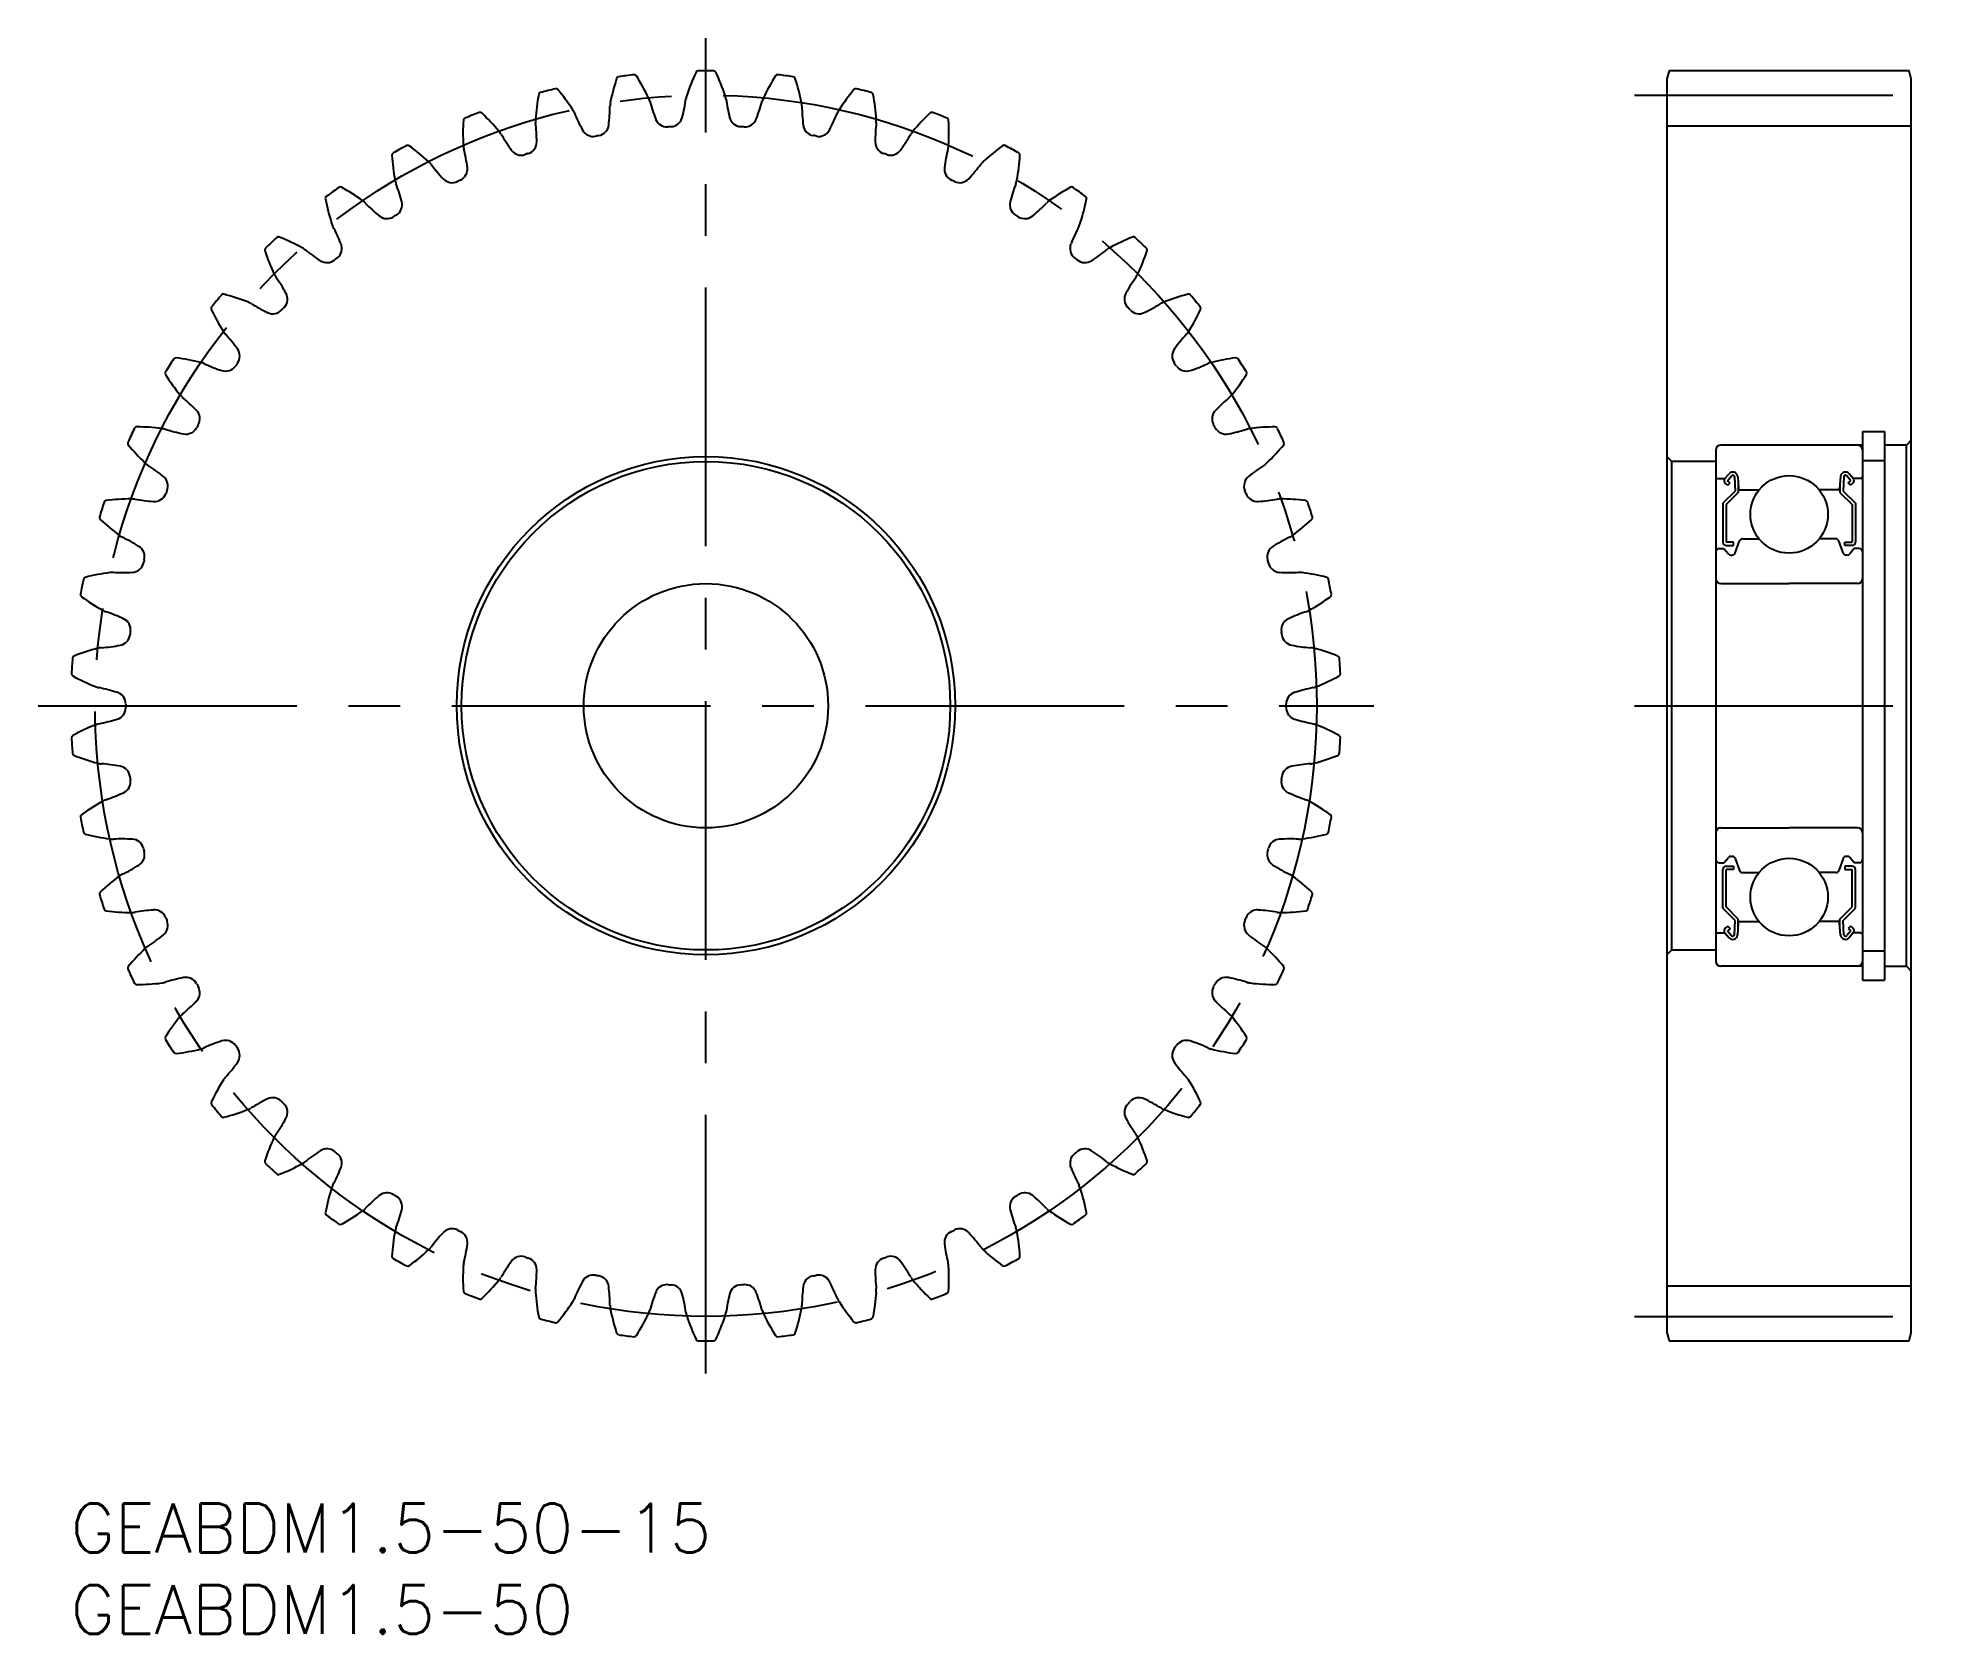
# Model space of a CAD drawing. Extents: x -2 to 115, y -8 to 90.
import ezdxf

# ---------------------------------------------------------------- set-up
doc = ezdxf.new("R2010")
doc.units = 0
doc.header["$LTSCALE"] = 0.5
doc.linetypes.add('CENTER', pattern=[50.8, 31.75, -6.35, 6.35, -6.35])
for name, color, linetype in [('MSM_CENTER', 1, 'CENTER'), ('MSM_CONTINUOUS', 7, 'CONTINUOUS'), ('MSM_PART_NUMBER', 7, 'CONTINUOUS')]:
    doc.layers.add(name, color=color, linetype=linetype)
doc.styles.get("Standard").update_dxf_attribs({"font": 'txt.shx', "height": 1, "bigfont": 'bigfont.shx'})

# ---------------------------------------------------------------- blocks, each defined once
blk = doc.blocks.new('*U3')
at = {"layer": 'MSM_PART_NUMBER'}
blk.add_text('GEABDM1.5-50', height=3, dxfattribs=at).set_placement((0, -8))
blk = doc.blocks.new('*U4')
at = {"layer": 'MSM_PART_NUMBER'}
blk.add_text('GEABDM1.5-50-15', height=3, dxfattribs=at).set_placement((0, -3))

msp = doc.modelspace()

# ---------------------------------------------------------------- linework, layer by layer
at = {"layer": 'MSM_CENTER'}
for p, q in [((39, 8), (39, 90)), ((96, 86.5), (115, 86.5)), ((-2, 49), (80, 49)), ((96, 49), (115, 49)), ((96, 11.5), (115, 11.5))]:
    msp.add_line(p, q, dxfattribs=at)
msp.add_circle((39, 49), 37.5, dxfattribs=at)
at = {"layer": 'MSM_CONTINUOUS'}
for p, q in [((98.13, 88), (98, 87.5)), ((112.87, 88), (98.13, 88)), ((113, 87.5), (112.87, 88)), ((98, 87.5), (98, 10.5)), ((113, 10.5), (113, 87.5)), ((98, 84.62), (113, 84.62)), ((110, 65.85), (110, 32.15)), ((110, 65.85), (111.35, 65.85)), ((111.35, 65.85), (111.35, 32.15)), ((101, 64.7), (101, 33.3)), ((105.5, 65), (101.3, 65)), ((110, 65), (105.5, 65)), ((112.7, 65), (111.35, 65)), ((113, 65.3), (112.7, 65)), ((112.7, 33), (112.7, 65)), ((98.3, 64), (98, 64.3)), ((101, 64), (98.3, 64)), ((98.3, 34), (98.3, 64)), ((101.56, 62.95), (101.81, 63.25)), ((109.44, 62.95), (109.19, 63.25)), ((110, 64.05), (111.35, 64.05)), ((101.1, 62.95), (101.56, 62.95)), ((102.18, 62.18), (101.43, 61.43)), ((101.74, 62.54), (101.58, 62.67)), ((102.38, 62.1), (101.63, 61.35)), ((101.71, 62.82), (101.96, 63.12)), ((101.87, 62.69), (101.71, 62.82)), ((101.74, 62.54), (101.87, 62.69)), ((102.14, 63.06), (102.18, 62.18)), ((102.34, 63.08), (102.4, 62.34)), ((102.38, 62.57), (102.38, 62.1)), ((102.5, 62.25), (103.65, 62.25)), ((108.5, 62.25), (107.35, 62.25)), ((108.66, 63.08), (108.6, 62.34)), ((108.62, 62.57), (108.62, 62.1)), ((108.62, 62.1), (109.37, 61.35)), ((108.86, 63.06), (108.82, 62.18)), ((108.82, 62.18), (109.57, 61.43)), ((109.29, 62.82), (109.04, 63.12)), ((109.13, 62.69), (109.29, 62.82)), ((109.26, 62.54), (109.13, 62.69)), ((109.26, 62.54), (109.42, 62.67)), ((109.9, 62.95), (109.44, 62.95)), ((101.43, 61.43), (101.43, 59.05)), ((101.63, 61.35), (101.63, 59.05)), ((109.37, 61.35), (109.37, 59.05)), ((109.57, 61.43), (109.57, 59.05)), ((101.2, 58.65), (101.5, 58.65)), ((101.5, 58.65), (101.78, 58.32)), ((102.08, 59.05), (101.63, 59.05)), ((101.63, 58.85), (102.08, 58.85)), ((102.08, 58.85), (102.08, 59.05)), ((102.18, 58.38), (102.45, 59.12)), ((102.64, 59.25), (103.65, 59.25)), ((108.36, 59.25), (107.35, 59.25)), ((108.82, 58.38), (108.55, 59.12)), ((108.92, 59.05), (109.37, 59.05)), ((108.92, 58.85), (108.92, 59.05)), ((109.37, 58.85), (108.92, 58.85)), ((109.5, 58.65), (109.22, 58.32)), ((109.8, 58.65), (109.5, 58.65)), ((101.93, 58.25), (101.99, 58.25)), ((109.07, 58.25), (109.01, 58.25)), ((101.3, 56.5), (105.5, 56.5)), ((109.7, 56.5), (105.5, 56.5)), ((101.3, 41.5), (105.5, 41.5)), ((102.57, 41.5), (102.57, 41.5)), ((103.55, 41.5), (103.55, 41.5)), ((109.7, 41.5), (105.5, 41.5)), ((101.2, 39.35), (101.5, 39.35)), ((101.43, 36.57), (101.43, 38.95)), ((101.5, 39.35), (101.78, 39.68)), ((101.63, 39.15), (102.08, 39.15)), ((101.63, 36.65), (101.63, 38.95)), ((102.08, 38.95), (101.63, 38.95)), ((101.93, 39.75), (101.99, 39.75)), ((102.08, 39.15), (102.08, 38.95)), ((102.18, 39.62), (102.45, 38.88)), ((102.64, 38.75), (103.65, 38.75)), ((108.36, 38.75), (107.35, 38.75)), ((108.82, 39.62), (108.55, 38.88)), ((108.92, 39.15), (108.92, 38.95)), ((109.37, 39.15), (108.92, 39.15)), ((108.92, 38.95), (109.37, 38.95)), ((109.07, 39.75), (109.01, 39.75)), ((109.5, 39.35), (109.22, 39.68)), ((109.37, 36.65), (109.37, 38.95)), ((109.8, 39.35), (109.5, 39.35)), ((109.57, 36.57), (109.57, 38.95)), ((102.18, 35.82), (101.43, 36.57)), ((102.38, 35.9), (101.63, 36.65)), ((108.62, 35.9), (109.37, 36.65)), ((108.82, 35.82), (109.57, 36.57)), ((101.74, 35.46), (101.58, 35.33)), ((101.87, 35.31), (101.71, 35.18)), ((101.71, 35.18), (101.96, 34.88)), ((101.74, 35.46), (101.87, 35.31)), ((102.14, 34.94), (102.18, 35.82)), ((102.34, 34.92), (102.4, 35.66)), ((102.38, 35.43), (102.38, 35.9)), ((102.5, 35.75), (103.65, 35.75)), ((108.5, 35.75), (107.35, 35.75)), ((108.66, 34.92), (108.6, 35.66)), ((108.62, 35.43), (108.62, 35.9)), ((108.86, 34.94), (108.82, 35.82)), ((109.29, 35.18), (109.04, 34.88)), ((109.26, 35.46), (109.13, 35.31)), ((109.13, 35.31), (109.29, 35.18)), ((109.26, 35.46), (109.42, 35.33)), ((98, 33.7), (98.3, 34)), ((98.3, 34), (101, 34)), ((101.1, 35.05), (101.56, 35.05)), ((101.56, 35.05), (101.81, 34.75)), ((109.44, 35.05), (109.19, 34.75)), ((109.9, 35.05), (109.44, 35.05)), ((110, 33.95), (111.35, 33.95)), ((110, 33), (101.3, 33)), ((110, 33), (105.5, 33)), ((111.35, 33), (112.7, 33)), ((112.7, 33), (113, 32.7)), ((110, 32.15), (111.35, 32.15)), ((98, 13.38), (113, 13.38)), ((98, 10.5), (98.13, 10)), ((98.13, 10), (112.87, 10)), ((112.87, 10), (113, 10.5))]:
    msp.add_line(p, q, dxfattribs=at)
for centre, radius in [((39, 49), 15.3), ((39, 49), 15), ((105.5, 60.75), 2.38), ((39, 49), 7.5), ((105.5, 37.25), 2.38)]:
    msp.add_circle(centre, radius, dxfattribs=at)
for centre, radius, start, end in [((34.6, 87.6), 0.15, 32.4587, 96.5032), ((49.7, 82.58), 12.5, 154.7413, 161.8), ((38.53, 87.85), 0.15, 90.6968, 154.7413), ((39, 49), 39, 89.3032, 90.6968), ((39.47, 87.85), 0.15, 25.2587, 89.3032), ((28.3, 82.58), 12.5, 18.2, 25.2587), ((43.4, 87.6), 0.15, 83.4968, 147.5413), ((28.88, 86.51), 0.15, 105.0969, 169.1413), ((39, 49), 39, 103.7032, 105.0968), ((29.8, 86.74), 0.15, 39.6587, 103.7032), ((20.29, 78.86), 12.5, 32.6, 39.6587), ((45.4, 83.65), 12.5, 161.9413, 169), ((33.66, 87.48), 0.15, 97.8969, 161.9413), ((39, 49), 39, 96.5032, 97.8968), ((24.18, 80.97), 12.5, 25.4, 32.4587), ((53.82, 80.97), 12.5, 147.5413, 154.6), ((39, 49), 39, 82.1032, 83.4968), ((44.34, 87.48), 0.15, 18.0587, 82.1032), ((32.6, 83.65), 12.5, 11, 18.0587), ((57.71, 78.86), 12.5, 140.3413, 147.4), ((48.2, 86.74), 0.15, 76.2968, 140.3413), ((39, 49), 39, 74.9032, 76.2968), ((49.12, 86.51), 0.15, 10.8587, 74.9032), ((39, 49), 39, 110.9032, 112.2968), ((25.14, 85.29), 0.15, 46.8587, 110.9032), ((41.01, 84.18), 12.5, 169.1413, 176.2), ((29.78, 84.93), 1.24, 22.4726, 32.6), ((22, 85.99), 11.11, 353.1296, 359.1275), ((34.35, 85.8), 1.24, 169, 179.1274), ((34.35, 85.8), 1.24, 15.2726, 25.4), ((46.27, 89.06), 11.11, 195.2725, 201.2704), ((26.77, 87.83), 11.11, 345.9296, 351.9275), ((39, 86.09), 1.24, 161.8, 171.9274), ((39, 86.09), 1.24, 8.0726, 18.2), ((51.23, 87.83), 11.11, 188.0725, 194.0704), ((31.73, 89.06), 11.11, 338.7296, 344.7275), ((43.65, 85.8), 1.24, 154.6, 164.7274), ((43.65, 85.8), 1.24, 0.8726, 11), ((56, 85.99), 11.11, 180.8725, 186.8704), ((48.22, 84.93), 1.24, 147.4, 157.5274), ((36.99, 84.18), 12.5, 3.8, 10.8587), ((52.86, 85.29), 0.15, 69.0968, 133.1413), ((39, 49), 39, 67.7032, 69.0968), ((36.58, 84.16), 12.5, 176.3413, 183.4), ((24.26, 84.95), 0.15, 112.2969, 176.3413), ((16.69, 76.28), 12.5, 39.8, 46.8587), ((25.34, 83.49), 1.24, 29.6726, 39.8), ((29.78, 84.93), 1.24, 176.2, 186.3274), ((17.5, 83.57), 11.11, 0.3296, 6.3275), ((41.19, 89.65), 11.11, 202.4725, 208.4704), ((32.08, 84.71), 0.75, 208.4704, 280.9666), ((32.29, 84.75), 0.75, 280.6334, 353.1296), ((36.61, 85.3), 0.75, 201.2704, 273.7666), ((39, 49), 35.62, 93.4334, 93.7666), ((36.82, 85.31), 0.75, 273.4334, 345.9296), ((41.18, 85.31), 0.75, 194.0704, 266.5666), ((39, 49), 35.62, 86.2334, 86.5666), ((41.39, 85.3), 0.75, 266.2334, 338.7296), ((45.71, 84.75), 0.75, 186.8704, 259.3666), ((45.92, 84.71), 0.75, 259.0334, 331.5296), ((36.81, 89.65), 11.11, 331.5296, 337.5275), ((60.5, 83.57), 11.11, 173.6725, 179.6704), ((48.22, 84.93), 1.24, 353.6726, 3.8), ((52.66, 83.49), 1.24, 140.2, 150.3274), ((61.31, 76.28), 12.5, 133.1413, 140.2), ((53.74, 84.95), 0.15, 3.6587, 67.7029), ((41.42, 84.16), 12.5, 356.6, 3.6587), ((39, 49), 39, 118.1032, 119.4968), ((20.7, 83.27), 0.15, 54.0587, 118.1032), ((13.45, 73.27), 12.5, 47, 54.0587), ((25.34, 83.49), 1.24, 183.4, 193.5274), ((13.34, 80.6), 11.11, 7.5296, 13.5275), ((36.08, 89.6), 11.11, 209.6725, 215.6704), ((27.66, 83.56), 0.75, 215.6704, 288.1666), ((27.86, 83.63), 0.75, 287.8334, 0.3296), ((39, 49), 35.62, 100.6334, 100.9666), ((39, 49), 35.63, 79.0334, 79.3666), ((50.14, 83.63), 0.75, 179.6704, 252.1666), ((50.34, 83.56), 0.75, 251.8334, 324.3296), ((41.92, 89.6), 11.11, 324.3296, 330.3275), ((64.66, 80.6), 11.11, 166.4725, 172.4704), ((52.66, 83.49), 1.24, 346.4726, 356.6), ((64.55, 73.27), 12.5, 125.9413, 133), ((57.3, 83.27), 0.15, 61.8968, 125.9413), ((39, 49), 39, 60.5032, 61.8968), ((19.87, 82.81), 0.15, 119.4968, 183.5412), ((32.2, 83.58), 12.5, 183.5413, 190.6), ((21.13, 81.51), 1.24, 36.8726, 47), ((31.01, 88.92), 11.11, 216.8725, 222.8704), ((23.61, 81.96), 0.75, 295.0334, 7.5296), ((39, 49), 35.63, 107.8334, 108.1666), ((39, 49), 35.63, 71.8334, 72.1666), ((54.39, 81.96), 0.75, 172.4704, 244.9666), ((46.99, 88.92), 11.11, 317.1296, 323.1275), ((56.87, 81.51), 1.24, 133, 143.1274), ((45.8, 83.58), 12.5, 349.4, 356.4587), ((58.13, 82.81), 0.15, 356.4587, 60.5029), ((39, 49), 39, 125.3032, 126.6968), ((16.55, 80.71), 0.15, 61.2587, 125.3032), ((10.61, 69.88), 12.5, 54.2, 61.2587), ((21.13, 81.51), 1.24, 190.6, 200.7274), ((9.58, 77.13), 11.11, 14.7296, 20.7275), ((23.42, 81.87), 0.75, 222.8704, 295.3666), ((39, 49), 35.63, 115.0334, 115.3666), ((39, 49), 35.63, 64.6334, 64.9666), ((54.58, 81.87), 0.75, 244.6334, 317.1296), ((68.42, 77.13), 11.11, 159.2725, 165.2704), ((56.87, 81.51), 1.24, 339.2726, 349.4), ((67.39, 69.88), 12.5, 118.7413, 125.8), ((61.45, 80.71), 0.15, 54.6968, 118.7412), ((39, 49), 39, 53.3032, 54.6968), ((15.78, 80.15), 0.15, 126.6968, 190.7412), ((27.92, 82.45), 12.5, 190.7413, 197.8), ((17.2, 79.01), 1.24, 44.0726, 54.2), ((26.07, 87.6), 11.11, 224.0725, 230.0704), ((19.6, 79.77), 0.75, 302.2334, 14.7296), ((58.4, 79.77), 0.75, 165.2704, 237.7666), ((51.93, 87.6), 11.11, 309.9296, 315.9275), ((60.8, 79.01), 1.24, 125.8, 135.9274), ((50.08, 82.45), 12.5, 342.2, 349.2587), ((62.22, 80.15), 0.15, 349.2587, 53.3029), ((17.2, 79.01), 1.24, 197.8, 207.9274), ((6.28, 73.23), 11.11, 21.9296, 27.9275), ((19.42, 79.66), 0.75, 230.0704, 302.5666), ((39, 49), 35.63, 122.2334, 122.5666), ((39, 49), 35.63, 57.4334, 57.7666), ((58.58, 79.66), 0.75, 237.4334, 309.9296), ((71.72, 73.23), 11.11, 152.0725, 158.0704), ((60.8, 79.01), 1.24, 332.0726, 342.2), ((39, 49), 39, 132.5032, 133.8968), ((12.75, 77.64), 0.15, 68.4587, 132.5032), ((8.22, 66.15), 12.5, 61.4, 68.4587), ((15.9, 77.09), 0.75, 309.4334, 21.9296), ((62.1, 77.09), 0.75, 158.0704, 230.5666), ((69.78, 66.15), 12.5, 111.5413, 118.6), ((65.25, 77.64), 0.15, 47.4968, 111.5413), ((39, 49), 39, 46.1032, 47.4968), ((12.06, 76.99), 0.15, 133.8968, 197.9413), ((23.81, 80.8), 12.5, 197.9413, 205), ((13.61, 76.04), 1.24, 51.2726, 61.4), ((21.33, 85.68), 11.11, 231.2725, 237.2704), ((15.73, 76.96), 0.75, 237.2704, 309.7666), ((39, 49), 35.63, 129.4334, 129.7666), ((39, 49), 35.62, 50.2334, 50.5666), ((62.27, 76.96), 0.75, 230.2334, 302.7296), ((56.67, 85.68), 11.11, 302.7296, 308.7275), ((64.39, 76.04), 1.24, 118.6, 128.7274), ((54.19, 80.8), 12.5, 335, 342.0587), ((65.94, 76.99), 0.15, 342.0587, 46.1029), ((13.61, 76.04), 1.24, 205, 215.1274), ((3.51, 68.93), 11.11, 29.1296, 35.1275), ((74.49, 68.93), 11.11, 144.8725, 150.8704), ((64.39, 76.04), 1.24, 324.8726, 335), ((39, 49), 39, 139.7032, 141.0968), ((9.37, 74.13), 0.15, 75.6587, 139.7032), ((6.31, 62.16), 12.5, 68.6, 75.6587), ((10.42, 72.64), 1.24, 58.4726, 68.6), ((12.56, 73.98), 0.75, 316.6334, 29.1296), ((65.44, 73.98), 0.75, 150.8704, 223.3666), ((67.58, 72.64), 1.24, 111.4, 121.5274), ((71.69, 62.16), 12.5, 104.3413, 111.4), ((68.63, 74.13), 0.15, 40.2968, 104.3413), ((39, 49), 39, 38.9032, 40.2968), ((8.77, 73.4), 0.15, 141.0968, 205.1413), ((19.95, 78.64), 12.5, 205.1413, 212.2), ((16.88, 83.17), 11.11, 238.4725, 244.4704), ((12.41, 73.82), 0.75, 244.4704, 316.9666), ((39, 49), 35.63, 136.6334, 136.9666), ((39, 49), 35.63, 43.0334, 43.3666), ((65.59, 73.82), 0.75, 223.0334, 295.5296), ((61.12, 83.17), 11.11, 295.5296, 301.5275), ((58.05, 78.64), 12.5, 327.8, 334.8587), ((69.23, 73.4), 0.15, 334.8587, 38.9029), ((10.42, 72.64), 1.24, 212.2, 222.3274), ((1.29, 64.33), 11.11, 36.3296, 42.3275), ((76.71, 64.33), 11.11, 137.6725, 143.6704), ((67.58, 72.64), 1.24, 317.6726, 327.8), ((39, 49), 39, 146.9032, 148.2968), ((6.45, 70.21), 0.15, 82.8587, 146.9032), ((4.92, 57.96), 12.5, 75.8, 82.8587), ((9.63, 70.47), 0.75, 323.8334, 36.3296), ((68.37, 70.47), 0.75, 143.6704, 216.1666), ((73.08, 57.96), 12.5, 97.1413, 104.2), ((71.55, 70.21), 0.15, 33.0968, 97.1413), ((39, 49), 39, 31.7032, 33.0968), ((5.95, 69.42), 0.15, 148.2968, 212.3413), ((16.38, 76.02), 12.5, 212.3413, 219.4), ((7.68, 68.88), 1.24, 65.6726, 75.8), ((12.77, 80.13), 11.11, 245.6725, 251.6704), ((9.51, 70.3), 0.75, 251.6704, 324.1666), ((39, 49), 35.63, 143.8334, 144.1666), ((39, 49), 35.63, 35.8334, 36.1666), ((68.49, 70.3), 0.75, 215.8334, 288.3296), ((65.23, 80.13), 11.11, 288.3296, 294.3275), ((70.32, 68.88), 1.24, 104.2, 114.3274), ((61.62, 76.02), 12.5, 320.6, 327.6587), ((72.05, 69.42), 0.15, 327.6587, 31.7032), ((7.68, 68.88), 1.24, 219.4, 229.5274), ((-0.34, 59.48), 11.11, 43.5296, 49.5275), ((78.34, 59.48), 11.11, 130.4725, 136.4704), ((70.32, 68.88), 1.24, 310.4726, 320.6), ((7.18, 66.62), 0.75, 331.0334, 43.5296), ((70.82, 66.62), 0.75, 136.4704, 208.9666), ((39, 49), 39, 154.1032, 155.4968), ((4.05, 65.97), 0.15, 90.0587, 154.1032), ((4.06, 53.62), 12.5, 83, 90.0587), ((5.44, 64.79), 1.24, 72.8726, 83), ((9.07, 76.6), 11.11, 252.8725, 258.8704), ((7.07, 66.43), 0.75, 258.8704, 331.3666), ((39, 49), 35.62, 151.0334, 151.3666), ((39, 49), 35.62, 28.6334, 28.9666), ((70.93, 66.43), 0.75, 208.6334, 281.1296), ((68.93, 76.6), 11.11, 281.1296, 287.1275), ((72.56, 64.79), 1.24, 97, 107.1274), ((73.94, 53.62), 12.5, 89.9413, 97), ((73.95, 65.97), 0.15, 25.8968, 89.9413), ((39, 49), 39, 24.5032, 25.8968), ((3.65, 65.11), 0.15, 155.4968, 219.5412), ((13.17, 72.98), 12.5, 219.5413, 226.6), ((64.83, 72.98), 12.5, 313.4, 320.4587), ((74.35, 65.11), 0.15, 320.4587, 24.5032), ((101.3, 64.7), 0.3, 90, 180), ((109.7, 64.7), 0.3, 0, 90), ((5.44, 64.79), 1.24, 226.6, 236.7274), ((-1.34, 54.47), 11.11, 50.7296, 56.7275), ((79.34, 54.47), 11.11, 123.2725, 129.2704), ((72.56, 64.79), 1.24, 303.2726, 313.4), ((102.04, 63.05), 0.3, 4.9968, 140.0002), ((108.96, 63.05), 0.3, 39.9998, 175.0032), ((5.14, 62.29), 0.75, 266.0704, 338.5666), ((5.22, 62.49), 0.75, 338.2334, 50.7296), ((39, 49), 35.63, 158.2334, 158.5666), ((72.78, 62.49), 0.75, 129.2704, 201.7666), ((39, 49), 35.63, 21.4334, 21.7666), ((72.86, 62.29), 0.75, 201.4334, 273.9296), ((101.1, 63.05), 0.1, 180, 270), ((101.71, 62.82), 0.2, 140.0002, 230.0848), ((102.04, 63.06), 0.1, 2.8198, 140.0033), ((102.5, 62.35), 0.1, 184.9968, 269.9995), ((108.5, 62.35), 0.1, 270.0005, 355.0032), ((108.96, 63.06), 0.1, 39.9967, 177.1802), ((109.29, 62.82), 0.2, 309.9152, 39.9998), ((109.9, 63.05), 0.1, 270, 0), ((39, 49), 39, 161.3032, 162.6968), ((2.2, 61.45), 0.15, 97.2587, 161.3032), ((3.76, 49.2), 12.5, 90.2, 97.2587), ((3.72, 60.46), 1.24, 80.0726, 90.2), ((5.85, 72.63), 11.11, 260.0725, 266.0704), ((72.15, 72.63), 11.11, 273.9296, 279.9275), ((74.28, 60.46), 1.24, 89.8, 99.9274), ((74.24, 49.2), 12.5, 82.7413, 89.8), ((75.8, 61.45), 0.15, 18.6968, 82.7413), ((39, 49), 39, 17.3032, 18.6968), ((1.91, 60.56), 0.15, 162.6968, 226.7412), ((10.37, 69.55), 12.5, 226.7413, 233.8), ((67.63, 69.55), 12.5, 306.2, 313.2587), ((76.09, 60.56), 0.15, 313.2587, 17.3032), ((3.72, 60.46), 1.24, 233.8, 243.9274), ((-1.71, 49.37), 11.11, 57.9296, 63.9275), ((3.79, 58.15), 0.75, 345.4334, 57.9296), ((74.21, 58.15), 0.75, 122.0704, 194.5666), ((79.71, 49.37), 11.11, 116.0725, 122.0704), ((74.28, 60.46), 1.24, 296.0726, 306.2), ((101.2, 58.45), 0.2, 90, 180), ((101.63, 59.05), 0.2, 180, 270), ((102.64, 59.05), 0.2, 90, 159.9919), ((108.36, 59.05), 0.2, 20.0081, 90), ((109.37, 59.05), 0.2, 270, 0), ((109.8, 58.45), 0.2, 0, 90), ((3.74, 57.94), 0.75, 273.2704, 345.7666), ((39, 49), 35.63, 165.4334, 165.7666), ((39, 49), 35.63, 14.2334, 14.5666), ((74.26, 57.94), 0.75, 194.2334, 266.7296), ((101.93, 58.45), 0.2, 219.9962, 270), ((101.99, 58.45), 0.2, 270, 339.9919), ((109.01, 58.45), 0.2, 200.0081, 270), ((109.07, 58.45), 0.2, 270, 320.0038), ((39, 49), 39, 168.5032, 169.8968), ((0.93, 56.74), 0.15, 104.4587, 168.5032), ((4.01, 44.78), 12.5, 97.4, 104.4587), ((2.56, 55.95), 1.24, 87.2726, 97.4), ((3.15, 68.29), 11.11, 267.2725, 273.2704), ((74.85, 68.29), 11.11, 266.7296, 272.7275), ((75.44, 55.95), 1.24, 82.6, 92.7274), ((73.99, 44.78), 12.5, 75.5413, 82.6), ((77.07, 56.74), 0.15, 11.4968, 75.5413), ((39, 49), 39, 10.1032, 11.4968), ((101.3, 56.8), 0.3, 180, 270), ((109.7, 56.8), 0.3, 270, 0), ((0.75, 55.82), 0.15, 169.8968, 233.9413), ((8.02, 65.8), 12.5, 233.9413, 241), ((69.98, 65.8), 12.5, 299, 306.0587), ((77.25, 55.82), 0.15, 306.0587, 10.1032), ((2.56, 55.95), 1.24, 241, 251.1274), ((-1.43, 44.26), 11.11, 65.1296, 71.1275), ((2.93, 53.66), 0.75, 352.6334, 65.1296), ((75.07, 53.66), 0.75, 114.8704, 187.3666), ((79.43, 44.26), 11.11, 108.8725, 114.8704), ((75.44, 55.95), 1.24, 288.8726, 299), ((1.02, 63.64), 11.11, 274.4725, 280.4704), ((2.9, 53.45), 0.75, 280.4704, 352.9666), ((39, 49), 35.63, 172.6334, 172.9666), ((39, 49), 35.63, 7.0334, 7.3666), ((75.1, 53.45), 0.75, 187.0334, 259.5296), ((76.98, 63.64), 11.11, 259.5296, 265.5275), ((39, 49), 39, 175.7032, 177.0968), ((0.26, 51.91), 0.15, 111.6587, 175.7032), ((4.82, 40.43), 12.5, 104.6, 111.6587), ((1.98, 51.33), 1.24, 94.4726, 104.6), ((76.02, 51.33), 1.24, 75.4, 85.5274), ((73.18, 40.43), 12.5, 68.3413, 75.4), ((77.74, 51.91), 0.15, 4.2968, 68.3413), ((39, 49), 39, 2.9032, 4.2968), ((0.2, 50.97), 0.15, 177.0968, 241.1413), ((6.16, 61.78), 12.5, 241.1413, 248.2), ((71.84, 61.78), 12.5, 291.8, 298.8587), ((77.8, 50.97), 0.15, 298.8587, 2.9032), ((1.98, 51.33), 1.24, 248.2, 258.3274), ((-0.52, 39.23), 11.11, 72.3296, 78.3275), ((2.63, 49.11), 0.75, 359.8334, 72.3296), ((75.37, 49.11), 0.75, 107.6704, 180.1666), ((78.52, 39.23), 11.11, 101.6725, 107.6704), ((76.02, 51.33), 1.24, 281.6726, 291.8), ((-0.52, 58.77), 11.11, 281.6725, 287.6704), ((2.63, 48.89), 0.75, 287.6704, 0.1666), ((39, 49), 35.62, 179.8334, 180.1666), ((39, 49), 35.62, 359.8334, 0.1666), ((75.37, 48.89), 0.75, 179.8334, 252.3296), ((78.52, 58.77), 11.11, 252.3296, 258.3275), ((0.2, 47.03), 0.15, 118.8587, 182.9032), ((39, 49), 39, 182.9032, 184.2968), ((6.16, 36.22), 12.5, 111.8, 118.8587), ((1.98, 46.67), 1.24, 101.6726, 111.8), ((76.02, 46.67), 1.24, 68.2, 78.3274), ((71.84, 36.22), 12.5, 61.1413, 68.2), ((77.8, 47.03), 0.15, 357.0968, 61.1413), ((39, 49), 39, 355.7032, 357.0968), ((0.26, 46.09), 0.15, 184.2968, 248.3413), ((4.82, 57.57), 12.5, 248.3413, 255.4), ((73.18, 57.57), 12.5, 284.6, 291.6587), ((77.74, 46.09), 0.15, 291.6587, 355.7032), ((1.98, 46.67), 1.24, 255.4, 265.5274), ((1.02, 34.36), 11.11, 79.5296, 85.5275), ((2.9, 44.55), 0.75, 7.0334, 79.5296), ((39, 49), 35.63, 187.0334, 187.3666), ((39, 49), 35.63, 352.6334, 352.9666), ((75.1, 44.55), 0.75, 100.4704, 172.9666), ((76.98, 34.36), 11.11, 94.4725, 100.4704), ((76.02, 46.67), 1.24, 274.4726, 284.6), ((-1.43, 53.74), 11.11, 288.8725, 294.8704), ((2.93, 44.34), 0.75, 294.8704, 7.3666), ((75.07, 44.34), 0.75, 172.6334, 245.1296), ((79.43, 53.74), 11.11, 245.1296, 251.1275), ((0.75, 42.18), 0.15, 126.0587, 190.1032), ((39, 49), 39, 190.1032, 191.4968), ((8.02, 32.2), 12.5, 119, 126.0587), ((2.56, 42.05), 1.24, 108.8726, 119), ((75.44, 42.05), 1.24, 61, 71.1274), ((69.98, 32.2), 12.5, 53.9413, 61), ((39, 49), 39, 348.5032, 349.8968), ((77.25, 42.18), 0.15, 349.8968, 53.9413), ((0.93, 41.26), 0.15, 191.4968, 255.5413), ((4.01, 53.22), 12.5, 255.5413, 262.6), ((73.99, 53.22), 12.5, 277.4, 284.4587), ((77.07, 41.26), 0.15, 284.4587, 348.5032), ((101.3, 41.2), 0.3, 90, 180), ((109.7, 41.2), 0.3, 0, 90), ((2.56, 42.05), 1.24, 262.6, 272.7274), ((3.15, 29.71), 11.11, 86.7296, 92.7275), ((3.74, 40.06), 0.75, 14.2334, 86.7296), ((3.79, 39.85), 0.75, 302.0704, 14.5666), ((39, 49), 35.63, 194.2334, 194.5666), ((74.21, 39.85), 0.75, 165.4334, 237.9296), ((39, 49), 35.63, 345.4334, 345.7666), ((74.26, 40.06), 0.75, 93.2704, 165.7666), ((74.85, 29.71), 11.11, 87.2725, 93.2704), ((75.44, 42.05), 1.24, 267.2726, 277.4), ((3.72, 37.54), 1.24, 116.0726, 126.2), ((-1.71, 48.63), 11.11, 296.0725, 302.0704), ((79.71, 48.63), 11.11, 237.9296, 243.9275), ((74.28, 37.54), 1.24, 53.8, 63.9274), ((101.2, 39.55), 0.2, 180, 270), ((101.63, 38.95), 0.2, 90, 180), ((101.93, 39.55), 0.2, 90, 140.0038), ((101.99, 39.55), 0.2, 20.0081, 90), ((102.64, 38.95), 0.2, 200.0081, 270), ((108.36, 38.95), 0.2, 270, 339.9919), ((109.01, 39.55), 0.2, 90, 159.9919), ((109.07, 39.55), 0.2, 39.9962, 90), ((109.37, 38.95), 0.2, 0, 90), ((109.8, 39.55), 0.2, 270, 0), ((1.91, 37.44), 0.15, 133.2587, 197.3032), ((10.37, 28.45), 12.5, 126.2, 133.2587), ((67.63, 28.45), 12.5, 46.7413, 53.8), ((76.09, 37.44), 0.15, 342.6968, 46.7413), ((39, 49), 39, 197.3032, 198.6968), ((2.2, 36.55), 0.15, 198.6968, 262.7413), ((3.76, 48.8), 12.5, 262.7413, 269.8), ((3.72, 37.54), 1.24, 269.8, 279.9274), ((5.85, 25.37), 11.11, 93.9296, 99.9275), ((5.14, 35.71), 0.75, 21.4334, 93.9296), ((72.86, 35.71), 0.75, 86.0704, 158.5666), ((72.15, 25.37), 11.11, 80.0725, 86.0704), ((74.28, 37.54), 1.24, 260.0726, 270.2), ((74.24, 48.8), 12.5, 270.2, 277.2587), ((75.8, 36.55), 0.15, 277.2587, 341.3032), ((39, 49), 39, 341.3032, 342.6968), ((5.22, 35.51), 0.75, 309.2704, 21.7666), ((39, 49), 35.62, 201.4334, 201.7666), ((72.78, 35.51), 0.75, 158.2334, 230.7296), ((39, 49), 35.62, 338.2334, 338.5666), ((101.71, 35.18), 0.2, 129.9152, 219.9998), ((102.5, 35.65), 0.1, 90.0005, 175.0032), ((108.5, 35.65), 0.1, 4.9968, 89.9995), ((109.29, 35.18), 0.2, 320.0002, 50.0848), ((13.17, 25.02), 12.5, 133.4, 140.4587), ((5.44, 33.21), 1.24, 123.2726, 133.4), ((-1.34, 43.53), 11.11, 303.2725, 309.2704), ((79.34, 43.53), 11.11, 230.7296, 236.7275), ((72.56, 33.21), 1.24, 46.6, 56.7274), ((64.83, 25.02), 12.5, 39.5413, 46.6), ((101.1, 34.95), 0.1, 90, 180), ((102.04, 34.95), 0.3, 219.9998, 355.0032), ((102.04, 34.94), 0.1, 219.9967, 357.1802), ((108.96, 34.95), 0.3, 184.9968, 320.0002), ((108.96, 34.94), 0.1, 182.8198, 320.0033), ((109.9, 34.95), 0.1, 0, 90), ((3.65, 32.89), 0.15, 140.4587, 204.5032), ((39, 49), 39, 204.5032, 205.8968), ((39, 49), 39, 334.1032, 335.4968), ((74.35, 32.89), 0.15, 335.4968, 39.5413), ((101.3, 33.3), 0.3, 180, 270), ((109.7, 33.3), 0.3, 270, 0), ((4.05, 32.03), 0.15, 205.8968, 269.9413), ((4.06, 44.38), 12.5, 269.9413, 277), ((5.44, 33.21), 1.24, 277, 287.1274), ((9.07, 21.4), 11.11, 101.1296, 107.1275), ((7.07, 31.57), 0.75, 28.6334, 101.1296), ((7.18, 31.38), 0.75, 316.4704, 28.9666), ((39, 49), 35.62, 208.6334, 208.9666), ((70.82, 31.38), 0.75, 151.0334, 223.5296), ((39, 49), 35.62, 331.0334, 331.3666), ((70.93, 31.57), 0.75, 78.8704, 151.3666), ((68.93, 21.4), 11.11, 72.8725, 78.8704), ((72.56, 33.21), 1.24, 252.8726, 263), ((73.94, 44.38), 12.5, 263, 270.0587), ((73.95, 32.03), 0.15, 270.0587, 334.1032), ((-0.34, 38.52), 11.11, 310.4725, 316.4704), ((78.34, 38.52), 11.11, 223.5296, 229.5275), ((16.38, 21.98), 12.5, 140.6, 147.6587), ((7.68, 29.12), 1.24, 130.4726, 140.6), ((70.32, 29.12), 1.24, 39.4, 49.5274), ((61.62, 21.98), 12.5, 32.3413, 39.4), ((5.95, 28.58), 0.15, 147.6587, 211.7032), ((39, 49), 39, 211.7032, 213.0968), ((12.77, 17.87), 11.11, 108.3296, 114.3275), ((9.51, 27.7), 0.75, 35.8334, 108.3296), ((39, 49), 35.62, 215.8334, 216.1666), ((39, 49), 35.63, 323.8334, 324.1666), ((68.49, 27.7), 0.75, 71.6704, 144.1666), ((65.23, 17.87), 11.11, 65.6725, 71.6704), ((39, 49), 39, 326.9032, 328.2968), ((72.05, 28.58), 0.15, 328.2969, 32.3413), ((6.45, 27.79), 0.15, 213.0968, 277.1413), ((4.92, 40.04), 12.5, 277.1413, 284.2), ((7.68, 29.12), 1.24, 284.2, 294.3274), ((1.29, 33.67), 11.11, 317.6725, 323.6704), ((9.63, 27.53), 0.75, 323.6704, 36.1666), ((68.37, 27.53), 0.75, 143.8334, 216.3296), ((76.71, 33.67), 11.11, 216.3296, 222.3275), ((70.32, 29.12), 1.24, 245.6726, 255.8), ((73.08, 40.04), 12.5, 255.8, 262.8587), ((71.55, 27.79), 0.15, 262.8587, 326.9032), ((19.95, 19.36), 12.5, 147.8, 154.8587), ((10.42, 25.36), 1.24, 137.6726, 147.8), ((67.58, 25.36), 1.24, 32.2, 42.3274), ((58.05, 19.36), 12.5, 25.1413, 32.2), ((8.77, 24.6), 0.15, 154.8587, 218.9032), ((16.88, 14.83), 11.11, 115.5296, 121.5275), ((12.41, 24.18), 0.75, 43.0334, 115.5296), ((39, 49), 35.63, 223.0334, 223.3666), ((39, 49), 35.63, 316.6334, 316.9666), ((65.59, 24.18), 0.75, 64.4704, 136.9666), ((61.12, 14.83), 11.11, 58.4725, 64.4704), ((69.23, 24.6), 0.15, 321.0969, 25.1413), ((39, 49), 39, 218.9032, 220.2968), ((9.37, 23.87), 0.15, 220.2968, 284.3413), ((6.31, 35.84), 12.5, 284.3413, 291.4), ((10.42, 25.36), 1.24, 291.4, 301.5274), ((3.51, 29.07), 11.11, 324.8725, 330.8704), ((12.56, 24.02), 0.75, 330.8704, 43.3666), ((65.44, 24.02), 0.75, 136.6334, 209.1296), ((74.49, 29.07), 11.11, 209.1296, 215.1275), ((67.58, 25.36), 1.24, 238.4726, 248.6), ((71.69, 35.84), 12.5, 248.6, 255.6587), ((68.63, 23.87), 0.15, 255.6587, 319.7032), ((39, 49), 39, 319.7032, 321.0968), ((23.81, 17.2), 12.5, 155, 162.0587), ((13.61, 21.96), 1.24, 144.8726, 155), ((64.39, 21.96), 1.24, 25, 35.1274), ((54.19, 17.2), 12.5, 17.9413, 25), ((21.33, 12.32), 11.11, 122.7296, 128.7275), ((15.73, 21.04), 0.75, 50.2334, 122.7296), ((39, 49), 35.63, 230.2334, 230.5666), ((15.9, 20.91), 0.75, 338.0704, 50.5666), ((62.1, 20.91), 0.75, 129.4334, 201.9296), ((39, 49), 35.62, 309.4334, 309.7666), ((62.27, 21.04), 0.75, 57.2704, 129.7666), ((56.67, 12.32), 11.11, 51.2725, 57.2704), ((12.06, 21.01), 0.15, 162.0587, 226.1029), ((39, 49), 39, 226.1032, 227.4968), ((12.75, 20.36), 0.15, 227.4968, 291.5413), ((8.22, 31.85), 12.5, 291.5413, 298.6), ((13.61, 21.96), 1.24, 298.6, 308.7274), ((6.28, 24.77), 11.11, 332.0725, 338.0704), ((71.72, 24.77), 11.11, 201.9296, 207.9275), ((64.39, 21.96), 1.24, 231.2726, 241.4), ((69.78, 31.85), 12.5, 241.4, 248.4587), ((65.25, 20.36), 0.15, 248.4587, 312.5032), ((39, 49), 39, 312.5032, 313.8968), ((65.94, 21.01), 0.15, 313.8969, 17.9413), ((27.92, 15.55), 12.5, 162.2, 169.2587), ((17.2, 18.99), 1.24, 152.0726, 162.2), ((26.07, 10.4), 11.11, 129.9296, 135.9275), ((19.42, 18.34), 0.75, 57.4334, 129.9296), ((39, 49), 35.62, 237.4334, 237.7666), ((19.6, 18.23), 0.75, 345.2704, 57.7666), ((58.4, 18.23), 0.75, 122.2334, 194.7296), ((39, 49), 35.62, 302.2334, 302.5666), ((58.58, 18.34), 0.75, 50.0704, 122.5666), ((51.93, 10.4), 11.11, 44.0725, 50.0704), ((60.8, 18.99), 1.24, 17.8, 27.9274), ((50.08, 15.55), 12.5, 10.7413, 17.8), ((15.78, 17.85), 0.15, 169.2587, 233.3029), ((39, 49), 39, 233.3032, 234.6968), ((10.61, 28.12), 12.5, 298.7413, 305.8), ((17.2, 18.99), 1.24, 305.8, 315.9274), ((9.58, 20.87), 11.11, 339.2725, 345.2704), ((68.42, 20.87), 11.11, 194.7296, 200.7275), ((60.8, 18.99), 1.24, 224.0726, 234.2), ((67.39, 28.12), 12.5, 234.2, 241.2587), ((39, 49), 39, 305.3032, 306.6968), ((62.22, 17.85), 0.15, 306.6968, 10.7413), ((16.55, 17.29), 0.15, 234.6968, 298.7413), ((32.2, 14.42), 12.5, 169.4, 176.4587), ((21.13, 16.49), 1.24, 159.2726, 169.4), ((31.01, 9.08), 11.11, 137.1296, 143.1275), ((23.42, 16.13), 0.75, 64.6334, 137.1296), ((39, 49), 35.63, 244.6334, 244.9666), ((23.61, 16.04), 0.75, 352.4704, 64.9666), ((54.39, 16.04), 0.75, 115.0334, 187.5296), ((39, 49), 35.63, 295.0334, 295.3666), ((54.58, 16.13), 0.75, 42.8704, 115.3666), ((46.99, 9.08), 11.11, 36.8725, 42.8704), ((56.87, 16.49), 1.24, 10.6, 20.7274), ((45.8, 14.42), 12.5, 3.5413, 10.6), ((61.45, 17.29), 0.15, 241.2587, 305.3032), ((13.45, 24.73), 12.5, 305.9413, 313), ((21.13, 16.49), 1.24, 313, 323.1274), ((13.34, 17.4), 11.11, 346.4725, 352.4704), ((64.66, 17.4), 11.11, 187.5296, 193.5275), ((56.87, 16.49), 1.24, 216.8726, 227), ((64.55, 24.73), 12.5, 227, 234.0587), ((19.87, 15.19), 0.15, 176.4587, 240.5029), ((39, 49), 39, 240.5032, 241.8968), ((20.7, 14.73), 0.15, 241.8968, 305.9413), ((36.58, 13.84), 12.5, 176.6, 183.6587), ((25.34, 14.51), 1.24, 166.4726, 176.6), ((36.08, 8.4), 11.11, 144.3296, 150.3275), ((27.66, 14.44), 0.75, 71.8334, 144.3296), ((39, 49), 35.63, 251.8334, 252.1666), ((27.86, 14.37), 0.75, 359.6704, 72.1666), ((17.5, 14.43), 11.11, 353.6725, 359.6704), ((50.14, 14.37), 0.75, 107.8334, 180.3296), ((60.5, 14.43), 11.11, 180.3296, 186.3275), ((39, 49), 35.63, 287.8334, 288.1666), ((50.34, 14.44), 0.75, 35.6704, 108.1666), ((41.92, 8.4), 11.11, 29.6725, 35.6704), ((52.66, 14.51), 1.24, 3.4, 13.5274), ((41.42, 13.84), 12.5, 356.3413, 3.4), ((57.3, 14.73), 0.15, 234.0587, 298.1032), ((39, 49), 39, 298.1032, 299.4968), ((58.13, 15.19), 0.15, 299.4968, 3.5413), ((24.26, 13.05), 0.15, 183.6587, 247.7032), ((39, 49), 39, 247.7032, 249.0968), ((16.69, 21.72), 12.5, 313.1413, 320.2), ((25.34, 14.51), 1.24, 320.2, 330.3274), ((29.78, 13.07), 1.24, 173.6726, 183.8), ((41.01, 13.82), 12.5, 183.8, 190.8587), ((41.19, 8.35), 11.11, 151.5296, 157.5275), ((32.08, 13.29), 0.75, 79.0334, 151.5296), ((39, 49), 35.62, 259.0334, 259.3666), ((32.29, 13.25), 0.75, 6.8704, 79.3666), ((22, 12.01), 11.11, 0.8725, 6.8704), ((46.27, 8.94), 11.11, 158.7296, 164.7275), ((36.61, 12.7), 0.75, 86.2334, 158.7296), ((39, 49), 35.63, 266.2334, 266.5666), ((36.82, 12.69), 0.75, 14.0704, 86.5666), ((26.77, 10.17), 11.11, 8.0725, 14.0704), ((51.23, 10.17), 11.11, 165.9296, 171.9275), ((41.18, 12.69), 0.75, 93.4334, 165.9296), ((39, 49), 35.62, 273.4334, 273.7666), ((41.39, 12.7), 0.75, 21.2704, 93.7666), ((31.73, 8.94), 11.11, 15.2725, 21.2704), ((56, 12.01), 11.11, 173.1296, 179.1275), ((45.71, 13.25), 0.75, 100.6334, 173.1296), ((39, 49), 35.63, 280.6334, 280.9666), ((45.92, 13.29), 0.75, 28.4704, 100.9666), ((36.81, 8.35), 11.11, 22.4725, 28.4704), ((36.99, 13.82), 12.5, 349.1413, 356.2), ((48.22, 13.07), 1.24, 356.2, 6.3274), ((52.66, 14.51), 1.24, 209.6726, 219.8), ((61.31, 21.72), 12.5, 219.8, 226.8587), ((39, 49), 39, 290.9032, 292.2968), ((53.74, 13.05), 0.15, 292.2968, 356.3413), ((25.14, 12.71), 0.15, 249.0968, 313.1413), ((20.29, 19.14), 12.5, 320.3413, 327.4), ((29.78, 13.07), 1.24, 327.4, 337.5274), ((34.35, 12.2), 1.24, 180.8726, 191), ((45.4, 14.35), 12.5, 191, 198.0587), ((34.35, 12.2), 1.24, 334.6, 344.7274), ((39, 11.91), 1.24, 188.0726, 198.2), ((39, 11.91), 1.24, 341.8, 351.9274), ((43.65, 12.2), 1.24, 195.2726, 205.4), ((32.6, 14.35), 12.5, 341.9413, 349), ((43.65, 12.2), 1.24, 349, 359.1274), ((48.22, 13.07), 1.24, 202.4726, 212.6), ((57.71, 19.14), 12.5, 212.6, 219.6587), ((52.86, 12.71), 0.15, 226.8587, 290.9032), ((28.88, 11.49), 0.15, 190.8587, 254.9032), ((39, 49), 39, 254.9032, 256.2968), ((29.8, 11.26), 0.15, 256.2968, 320.3413), ((24.18, 17.03), 12.5, 327.5413, 334.6), ((49.7, 15.42), 12.5, 198.2, 205.2587), ((28.3, 15.42), 12.5, 334.7413, 341.8), ((53.82, 17.03), 12.5, 205.4, 212.4587), ((48.2, 11.26), 0.15, 219.6587, 283.7032), ((39, 49), 39, 283.7032, 285.0968), ((49.12, 11.49), 0.15, 285.0968, 349.1413), ((33.66, 10.52), 0.15, 198.0587, 262.1032), ((39, 49), 39, 262.1032, 263.4968), ((34.6, 10.4), 0.15, 263.4968, 327.5413), ((38.53, 10.15), 0.15, 205.2587, 269.3032), ((39, 49), 39, 269.3032, 270.6968), ((39.47, 10.15), 0.15, 270.6968, 334.7413), ((43.4, 10.4), 0.15, 212.4587, 276.5032), ((39, 49), 39, 276.5032, 277.8968), ((44.34, 10.52), 0.15, 277.8968, 341.9413)]:
    msp.add_arc(centre, radius, start, end, dxfattribs=at)

# ---------------------------------------------------------------- block references
for name in ['*U4', '*U3']:
    msp.add_blockref(name, (0, 0), dxfattribs=at)

doc.saveas('drawing.dxf')
